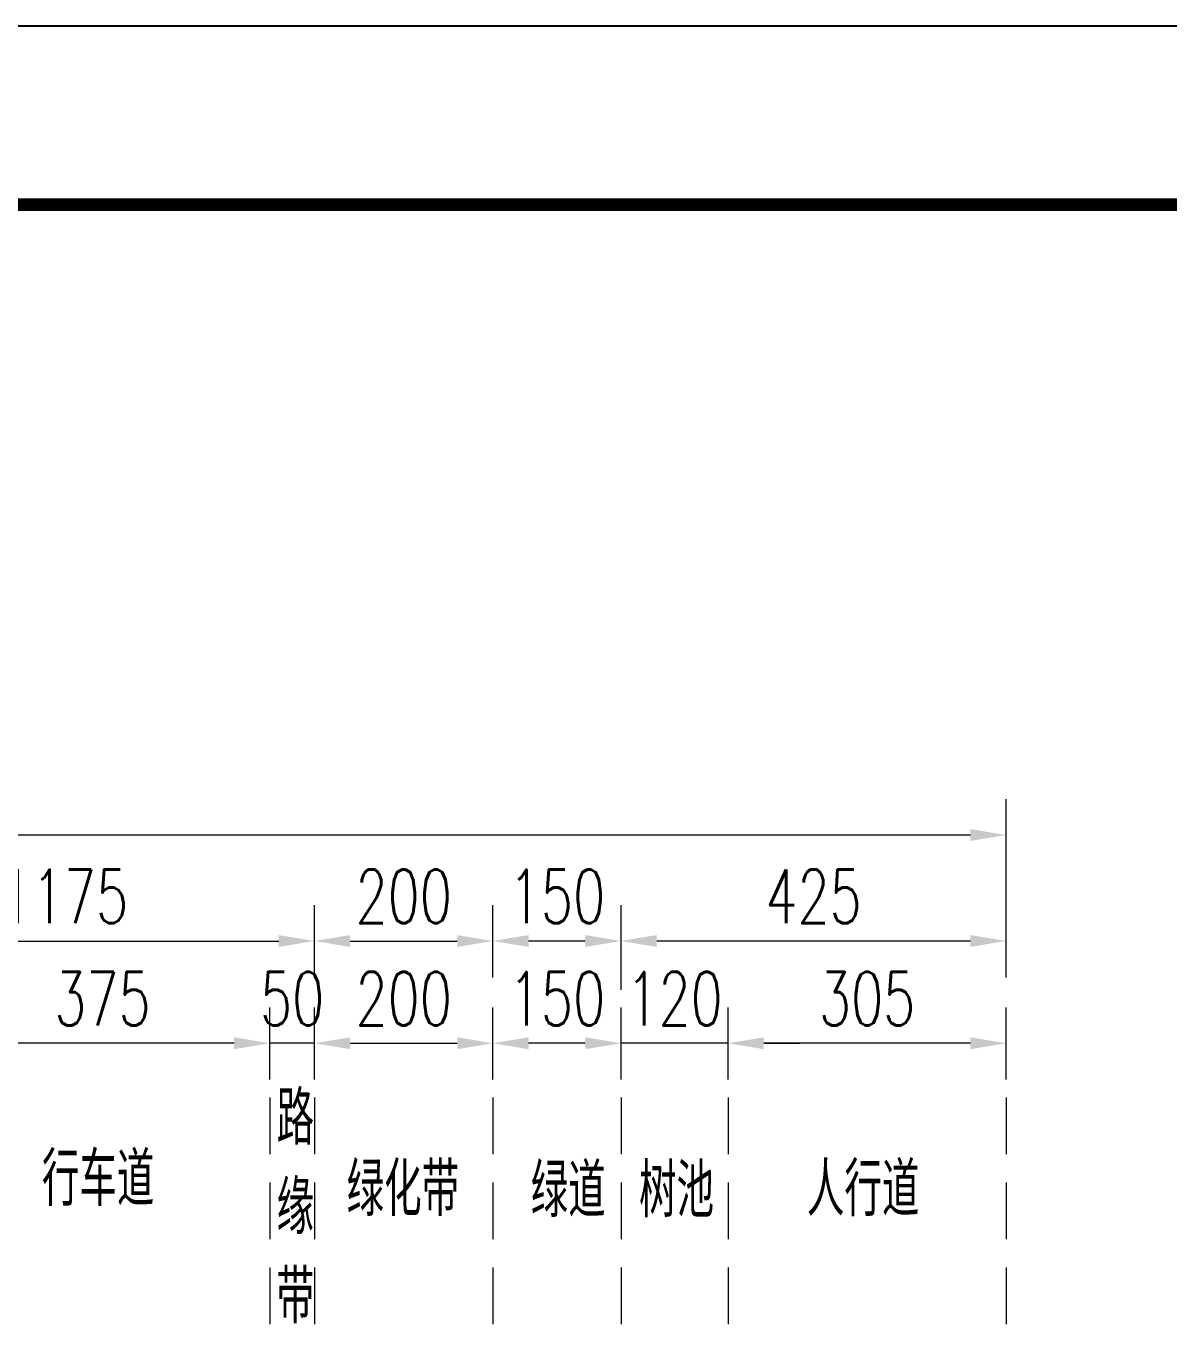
# Model space of a CAD drawing. Extents: x -1568 to -728, y -1287 to -990.
# Drawn here: x -1295.7 to -1231.7, y -1063.4 to -989.8 of the extents above; entities that cross this region are included whole.
import ezdxf

# ---------------------------------------------------------------- set-up
doc = ezdxf.new("R2010")
doc.units = 0
doc.header["$LTSCALE"] = 5
doc.linetypes.add('DASHED', pattern=[19.05, 12.7, -6.35])
doc.layers.get('0').update_dxf_attribs({"linetype": 'CONTINUOUS'})
doc.layers.get('Defpoints').update_dxf_attribs({"linetype": 'CONTINUOUS'})
doc.layers.add('图框', color=7, linetype='CONTINUOUS')
doc.layers.add('文字', color=7, linetype='CONTINUOUS')
doc.layers.add('标注', color=4, linetype='CONTINUOUS', lineweight=15)
doc.styles.get("Standard").update_dxf_attribs({"font": 'simplex1.shx', "width": 0.7, "bigfont": 'hztxt.shx'})
doc.dimstyles.new('比例1：200', dxfattribs={"dimtxt": 3, "dimasz": 2, "dimexe": 2, "dimexo": 1, "dimgap": 1, "dimtad": 1, "dimlfac": 20, "dimzin": 13, "dimdsep": 46, "dimtxsty": 'Standard', "dimcen": -0.09, "dimclrd": 256, "dimclre": 256, "dimclrt": 7, "dimaunit": 1, "dimadec": 0, "dimazin": 2, "dimtfac": 0.0005, "dimtix": 1, "dimtmove": 2, "dimatfit": 3, "dimfxl": 0, "dimtolj": 1, "dimtzin": 13, "dimlwd": -1, "dimlwe": -1, "dimarcsym": 0})

# ---------------------------------------------------------------- blocks, each defined once
blk = doc.blocks.new('*D16')
at = {"layer": 'Defpoints', "color": 0}
for p in [(-1240.769, -1035.153), (-1465.769, -1041.095), (-1240.769, -1041.095)]:
    blk.add_point(p, dxfattribs=at)
at = {"layer": '标注'}
for p, q in [((-1465.769, -1040.095), (-1465.769, -1033.153)), ((-1240.769, -1040.095), (-1240.769, -1033.153)), ((-1463.769, -1035.153), (-1242.769, -1035.153))]:
    blk.add_line(p, q, dxfattribs=at)
for points in [[(-1463.769, -1034.819), (-1463.769, -1035.486), (-1465.769, -1035.153)], [(-1242.769, -1034.819), (-1242.769, -1035.486), (-1240.769, -1035.153)]]:
    blk.add_solid(points, dxfattribs=at)
at = {"layer": '标注', "color": 7, "insert": (-1353.269, -1032.653), "char_height": 3, "attachment_point": 5}
blk.add_mtext('\\A1;道路总宽45m', dxfattribs=at)
blk = doc.blocks.new('*D17')
at = {"layer": 'Defpoints', "color": 0}
for p in [(-1279.519, -1041.095), (-1338.269, -1044.133), (-1279.519, -1044.133)]:
    blk.add_point(p, dxfattribs=at)
at = {"layer": '标注'}
for p, q in [((-1338.269, -1043.133), (-1338.269, -1039.095)), ((-1279.519, -1043.133), (-1279.519, -1039.095)), ((-1336.269, -1041.095), (-1281.519, -1041.095))]:
    blk.add_line(p, q, dxfattribs=at)
for points in [[(-1336.269, -1040.762), (-1336.269, -1041.428), (-1338.269, -1041.095)], [(-1281.519, -1040.762), (-1281.519, -1041.428), (-1279.519, -1041.095)]]:
    blk.add_solid(points, dxfattribs=at)
at = {"layer": '标注', "color": 7, "insert": (-1308.894, -1038.595), "char_height": 3, "attachment_point": 5}
blk.add_mtext('\\A1;50+2x350+375+50=1175', dxfattribs=at)
blk = doc.blocks.new('*D18')
at = {"layer": 'Defpoints', "color": 0}
for p in [(-1269.519, -1041.095), (-1279.519, -1044.133), (-1269.519, -1044.133)]:
    blk.add_point(p, dxfattribs=at)
at = {"layer": '标注'}
for p, q in [((-1279.519, -1043.133), (-1279.519, -1039.095)), ((-1269.519, -1043.133), (-1269.519, -1039.095)), ((-1277.519, -1041.095), (-1271.519, -1041.095))]:
    blk.add_line(p, q, dxfattribs=at)
for points in [[(-1277.519, -1040.762), (-1277.519, -1041.428), (-1279.519, -1041.095)], [(-1271.519, -1040.762), (-1271.519, -1041.428), (-1269.519, -1041.095)]]:
    blk.add_solid(points, dxfattribs=at)
at = {"layer": '标注', "color": 7, "insert": (-1274.519, -1038.595), "char_height": 3, "attachment_point": 5}
blk.add_mtext('\\A1;200', dxfattribs=at)
blk = doc.blocks.new('*D35')
at = {"layer": 'Defpoints', "color": 0}
for p in [(-1262.343, -1041.095), (-1240.769, -1044.133), (-1262.343, -1044.825)]:
    blk.add_point(p, dxfattribs=at)
at = {"layer": '标注'}
for p, q in [((-1262.343, -1043.825), (-1262.343, -1039.095)), ((-1240.769, -1043.133), (-1240.769, -1039.095)), ((-1242.769, -1041.095), (-1260.343, -1041.095))]:
    blk.add_line(p, q, dxfattribs=at)
for points in [[(-1260.343, -1040.762), (-1260.343, -1041.428), (-1262.343, -1041.095)], [(-1242.769, -1040.762), (-1242.769, -1041.428), (-1240.769, -1041.095)]]:
    blk.add_solid(points, dxfattribs=at)
at = {"layer": '标注', "color": 7, "insert": (-1251.556, -1038.595), "char_height": 3, "attachment_point": 5}
blk.add_mtext('\\A1;425', dxfattribs=at)
blk = doc.blocks.new('*D34')
at = {"layer": 'Defpoints', "color": 0}
for p in [(-1269.519, -1041.095), (-1269.519, -1044.133), (-1262.343, -1044.825)]:
    blk.add_point(p, dxfattribs=at)
at = {"layer": '标注'}
for p, q in [((-1269.519, -1043.133), (-1269.519, -1039.095)), ((-1262.343, -1043.825), (-1262.343, -1039.095)), ((-1264.343, -1041.095), (-1267.519, -1041.095))]:
    blk.add_line(p, q, dxfattribs=at)
for points in [[(-1267.519, -1040.762), (-1267.519, -1041.428), (-1269.519, -1041.095)], [(-1264.343, -1040.762), (-1264.343, -1041.428), (-1262.343, -1041.095)]]:
    blk.add_solid(points, dxfattribs=at)
at = {"layer": '标注', "color": 7, "insert": (-1265.931, -1038.595), "char_height": 3, "attachment_point": 5}
blk.add_mtext('\\A1;150', dxfattribs=at)
blk = doc.blocks.new('*D63')
at = {"layer": 'Defpoints', "color": 0}
for p in [(-1300.769, -1046.825), (-1300.769, -1049.863), (-1282.019, -1049.863)]:
    blk.add_point(p, dxfattribs=at)
at = {"layer": '标注'}
for p, q in [((-1300.769, -1048.863), (-1300.769, -1044.825)), ((-1282.019, -1048.863), (-1282.019, -1044.825)), ((-1284.019, -1046.825), (-1298.769, -1046.825))]:
    blk.add_line(p, q, dxfattribs=at)
for points in [[(-1298.769, -1046.492), (-1298.769, -1047.158), (-1300.769, -1046.825)], [(-1284.019, -1046.492), (-1284.019, -1047.158), (-1282.019, -1046.825)]]:
    blk.add_solid(points, dxfattribs=at)
at = {"layer": '标注', "color": 7, "insert": (-1291.394, -1044.325), "char_height": 3, "attachment_point": 5}
blk.add_mtext('\\A1;375', dxfattribs=at)
blk = doc.blocks.new('*D64')
at = {"layer": 'Defpoints', "color": 0}
for p in [(-1282.019, -1046.825), (-1282.019, -1049.863), (-1279.519, -1049.863)]:
    blk.add_point(p, dxfattribs=at)
at = {"layer": '标注'}
for p, q in [((-1282.019, -1048.863), (-1282.019, -1044.825)), ((-1279.519, -1048.863), (-1279.519, -1044.825)), ((-1284.019, -1046.825), (-1286.019, -1046.825)), ((-1279.519, -1046.825), (-1282.019, -1046.825)), ((-1277.519, -1046.825), (-1275.519, -1046.825))]:
    blk.add_line(p, q, dxfattribs=at)
for points in [[(-1284.019, -1046.492), (-1284.019, -1047.158), (-1282.019, -1046.825)], [(-1277.519, -1046.492), (-1277.519, -1047.158), (-1279.519, -1046.825)]]:
    blk.add_solid(points, dxfattribs=at)
at = {"layer": '标注', "color": 7, "insert": (-1280.769, -1044.325), "char_height": 3, "attachment_point": 5}
blk.add_mtext('\\A1;50', dxfattribs=at)
blk = doc.blocks.new('*D65')
at = {"layer": 'Defpoints', "color": 0}
for p in [(-1269.519, -1046.825), (-1279.519, -1049.863), (-1269.519, -1049.863)]:
    blk.add_point(p, dxfattribs=at)
at = {"layer": '标注'}
for p, q in [((-1279.519, -1048.863), (-1279.519, -1044.825)), ((-1269.519, -1048.863), (-1269.519, -1044.825)), ((-1277.519, -1046.825), (-1271.519, -1046.825))]:
    blk.add_line(p, q, dxfattribs=at)
for points in [[(-1277.519, -1046.492), (-1277.519, -1047.158), (-1279.519, -1046.825)], [(-1271.519, -1046.492), (-1271.519, -1047.158), (-1269.519, -1046.825)]]:
    blk.add_solid(points, dxfattribs=at)
at = {"layer": '标注', "color": 7, "insert": (-1274.519, -1044.325), "char_height": 3, "attachment_point": 5}
blk.add_mtext('\\A1;200', dxfattribs=at)
blk = doc.blocks.new('*D66')
at = {"layer": 'Defpoints', "color": 0}
for p in [(-1269.519, -1046.825), (-1269.519, -1049.863), (-1262.343, -1049.863)]:
    blk.add_point(p, dxfattribs=at)
at = {"layer": '标注'}
for p, q in [((-1269.519, -1048.863), (-1269.519, -1044.825)), ((-1262.343, -1048.863), (-1262.343, -1044.825)), ((-1264.343, -1046.825), (-1267.519, -1046.825))]:
    blk.add_line(p, q, dxfattribs=at)
for points in [[(-1267.519, -1046.492), (-1267.519, -1047.158), (-1269.519, -1046.825)], [(-1264.343, -1046.492), (-1264.343, -1047.158), (-1262.343, -1046.825)]]:
    blk.add_solid(points, dxfattribs=at)
at = {"layer": '标注', "color": 7, "insert": (-1265.931, -1044.325), "char_height": 3, "attachment_point": 5}
blk.add_mtext('\\A1;150', dxfattribs=at)
blk = doc.blocks.new('*D67')
at = {"layer": 'Defpoints', "color": 0}
for p in [(-1262.343, -1046.825), (-1262.343, -1049.863), (-1256.343, -1049.863)]:
    blk.add_point(p, dxfattribs=at)
at = {"layer": '标注'}
for p, q in [((-1262.343, -1048.863), (-1262.343, -1044.825)), ((-1256.343, -1048.863), (-1256.343, -1044.825)), ((-1264.343, -1046.825), (-1266.343, -1046.825)), ((-1256.343, -1046.825), (-1262.343, -1046.825)), ((-1254.343, -1046.825), (-1252.343, -1046.825))]:
    blk.add_line(p, q, dxfattribs=at)
for points in [[(-1264.343, -1046.492), (-1264.343, -1047.158), (-1262.343, -1046.825)], [(-1254.343, -1046.492), (-1254.343, -1047.158), (-1256.343, -1046.825)]]:
    blk.add_solid(points, dxfattribs=at)
at = {"layer": '标注', "color": 7, "insert": (-1259.343, -1044.325), "char_height": 3, "attachment_point": 5}
blk.add_mtext('\\A1;120', dxfattribs=at)
blk = doc.blocks.new('*D68')
at = {"layer": 'Defpoints', "color": 0}
for p in [(-1256.343, -1046.825), (-1256.343, -1049.863), (-1240.769, -1049.863)]:
    blk.add_point(p, dxfattribs=at)
at = {"layer": '标注'}
for p, q in [((-1256.343, -1048.863), (-1256.343, -1044.825)), ((-1240.769, -1048.863), (-1240.769, -1044.825)), ((-1242.769, -1046.825), (-1254.343, -1046.825))]:
    blk.add_line(p, q, dxfattribs=at)
for points in [[(-1254.343, -1046.492), (-1254.343, -1047.158), (-1256.343, -1046.825)], [(-1242.769, -1046.492), (-1242.769, -1047.158), (-1240.769, -1046.825)]]:
    blk.add_solid(points, dxfattribs=at)
at = {"layer": '标注', "color": 7, "insert": (-1248.556, -1044.325), "char_height": 3, "attachment_point": 5}
blk.add_mtext('\\A1;305', dxfattribs=at)

msp = doc.modelspace()

# ---------------------------------------------------------------- linework, layer by layer
msp.add_lwpolyline([(-1148.20035, -1286.82642), (-1148.20035, -989.82642), (-1568.20035, -989.82642), (-1568.20035, -1286.82642)], close=True)
msp.add_lwpolyline([(-1148.20035, -1286.82642), (-1148.20035, -989.82642), (-1568.20035, -989.82642), (-1568.20035, -1286.82642)], close=True)
at = {"layer": '图框', "const_width": 0.7}
msp.add_lwpolyline([(-1158.20035, -999.82642), (-1538.20035, -999.82642), (-1538.20035, -1276.82642), (-1158.20035, -1276.82642), (-1158.20035, -999.82642)], dxfattribs=at)
at = {"layer": '标注', "linetype": 'DASHED', "ltscale": 0.05}
for p, q in [((-1282.01889, -1049.86284), (-1282.01889, -1063.16436)), ((-1279.51889, -1049.86284), (-1279.51889, -1063.16436)), ((-1269.51889, -1049.86284), (-1269.51889, -1063.16436)), ((-1262.34296, -1049.86284), (-1262.34296, -1063.16436)), ((-1256.34296, -1049.86284), (-1256.34296, -1063.16436)), ((-1240.76889, -1049.86284), (-1240.76889, -1063.16436))]:
    msp.add_line(p, q, dxfattribs=at)

# ---------------------------------------------------------------- texts
at = {"layer": '文字', "width": 0.7}
for s, p in [('行车道', (-1294.78652, -1055.94304)), ('绿化带', (-1277.71251, -1056.5136)), ('绿道', (-1267.40041, -1056.57741)), ('树池', (-1261.33426, -1056.57741)), ('人行道', (-1251.92624, -1056.5136))]:
    msp.add_text(s, height=3, dxfattribs=at).set_placement(p)
at = {"layer": '文字', "insert": (-1281.6404, -1049.51914), "char_height": 3, "width": 2.4693725, "attachment_point": 1}
msp.add_mtext('路缘带', dxfattribs=at)

# ---------------------------------------------------------------- dimensions: what is measured, and where the dimension line sits
at = {"layer": '标注'}
dim = msp.add_linear_dim(base=(-1240.76889, -1035.15278), p1=(-1465.76889, -1041.09496), p2=(-1240.76889, -1041.09496), text='道路总宽45m', dimstyle='比例1：200', override={"dimtxsty": 'Standard'}, dxfattribs=at)
dim.commit()
dim.dimension.update_dxf_attribs({"geometry": '*D16', "text_midpoint": (-1353.26889, -1032.65278)})
for base, p1, p2, text, picture, middle in [((-1279.51889, -1041.09496), (-1338.26889, -1044.13292), (-1279.51889, -1044.13292), '50+2x350+375+50=1175', '*D17', (-1308.89389, -1038.59496)), ((-1269.51889, -1041.09496), (-1262.34296, -1044.82488), (-1269.51889, -1044.13292), '150', '*D34', (-1265.93093, -1038.59496)), ((-1262.34296, -1041.09496), (-1240.76889, -1044.13292), (-1262.34296, -1044.82488), '425', '*D35', (-1251.55593, -1038.59496)), ((-1269.51889, -1046.82488), (-1262.34296, -1049.86284), (-1269.51889, -1049.86284), '150', '*D66', (-1265.93093, -1044.32488)), ((-1256.34296, -1046.82488), (-1240.76889, -1049.86284), (-1256.34296, -1049.86284), '305', '*D68', (-1248.55593, -1044.32488))]:
    dim = msp.add_linear_dim(base=base, p1=p1, p2=p2, angle=180, text=text, dimstyle='比例1：200', override={"dimtxsty": 'Standard'}, dxfattribs=at)
    dim.commit()
    dim.dimension.update_dxf_attribs({"geometry": picture, "text_midpoint": middle})
for base, p1, p2, picture, middle in [((-1269.51889, -1041.09496), (-1279.51889, -1044.13292), (-1269.51889, -1044.13292), '*D18', (-1274.51889, -1038.59496)), ((-1300.76889, -1046.82488), (-1282.01889, -1049.86284), (-1300.76889, -1049.86284), '*D63', (-1291.39389, -1044.32488)), ((-1282.01889, -1046.82488), (-1279.51889, -1049.86284), (-1282.01889, -1049.86284), '*D64', (-1280.76889, -1044.32488)), ((-1269.51889, -1046.82488), (-1279.51889, -1049.86284), (-1269.51889, -1049.86284), '*D65', (-1274.51889, -1044.32488))]:
    dim = msp.add_linear_dim(base=base, p1=p1, p2=p2, dimstyle='比例1：200', override={"dimtxsty": 'Standard'}, dxfattribs=at)
    dim.commit()
    dim.dimension.update_dxf_attribs({"geometry": picture, "text_midpoint": middle})
dim = msp.add_linear_dim(base=(-1262.34296, -1046.82488), p1=(-1256.34296, -1049.86284), p2=(-1262.34296, -1049.86284), angle=180, dimstyle='比例1：200', override={"dimtxsty": 'Standard'}, dxfattribs=at)
dim.commit()
dim.dimension.update_dxf_attribs({"geometry": '*D67', "text_midpoint": (-1259.34296, -1044.32488)})

doc.saveas('drawing.dxf')
